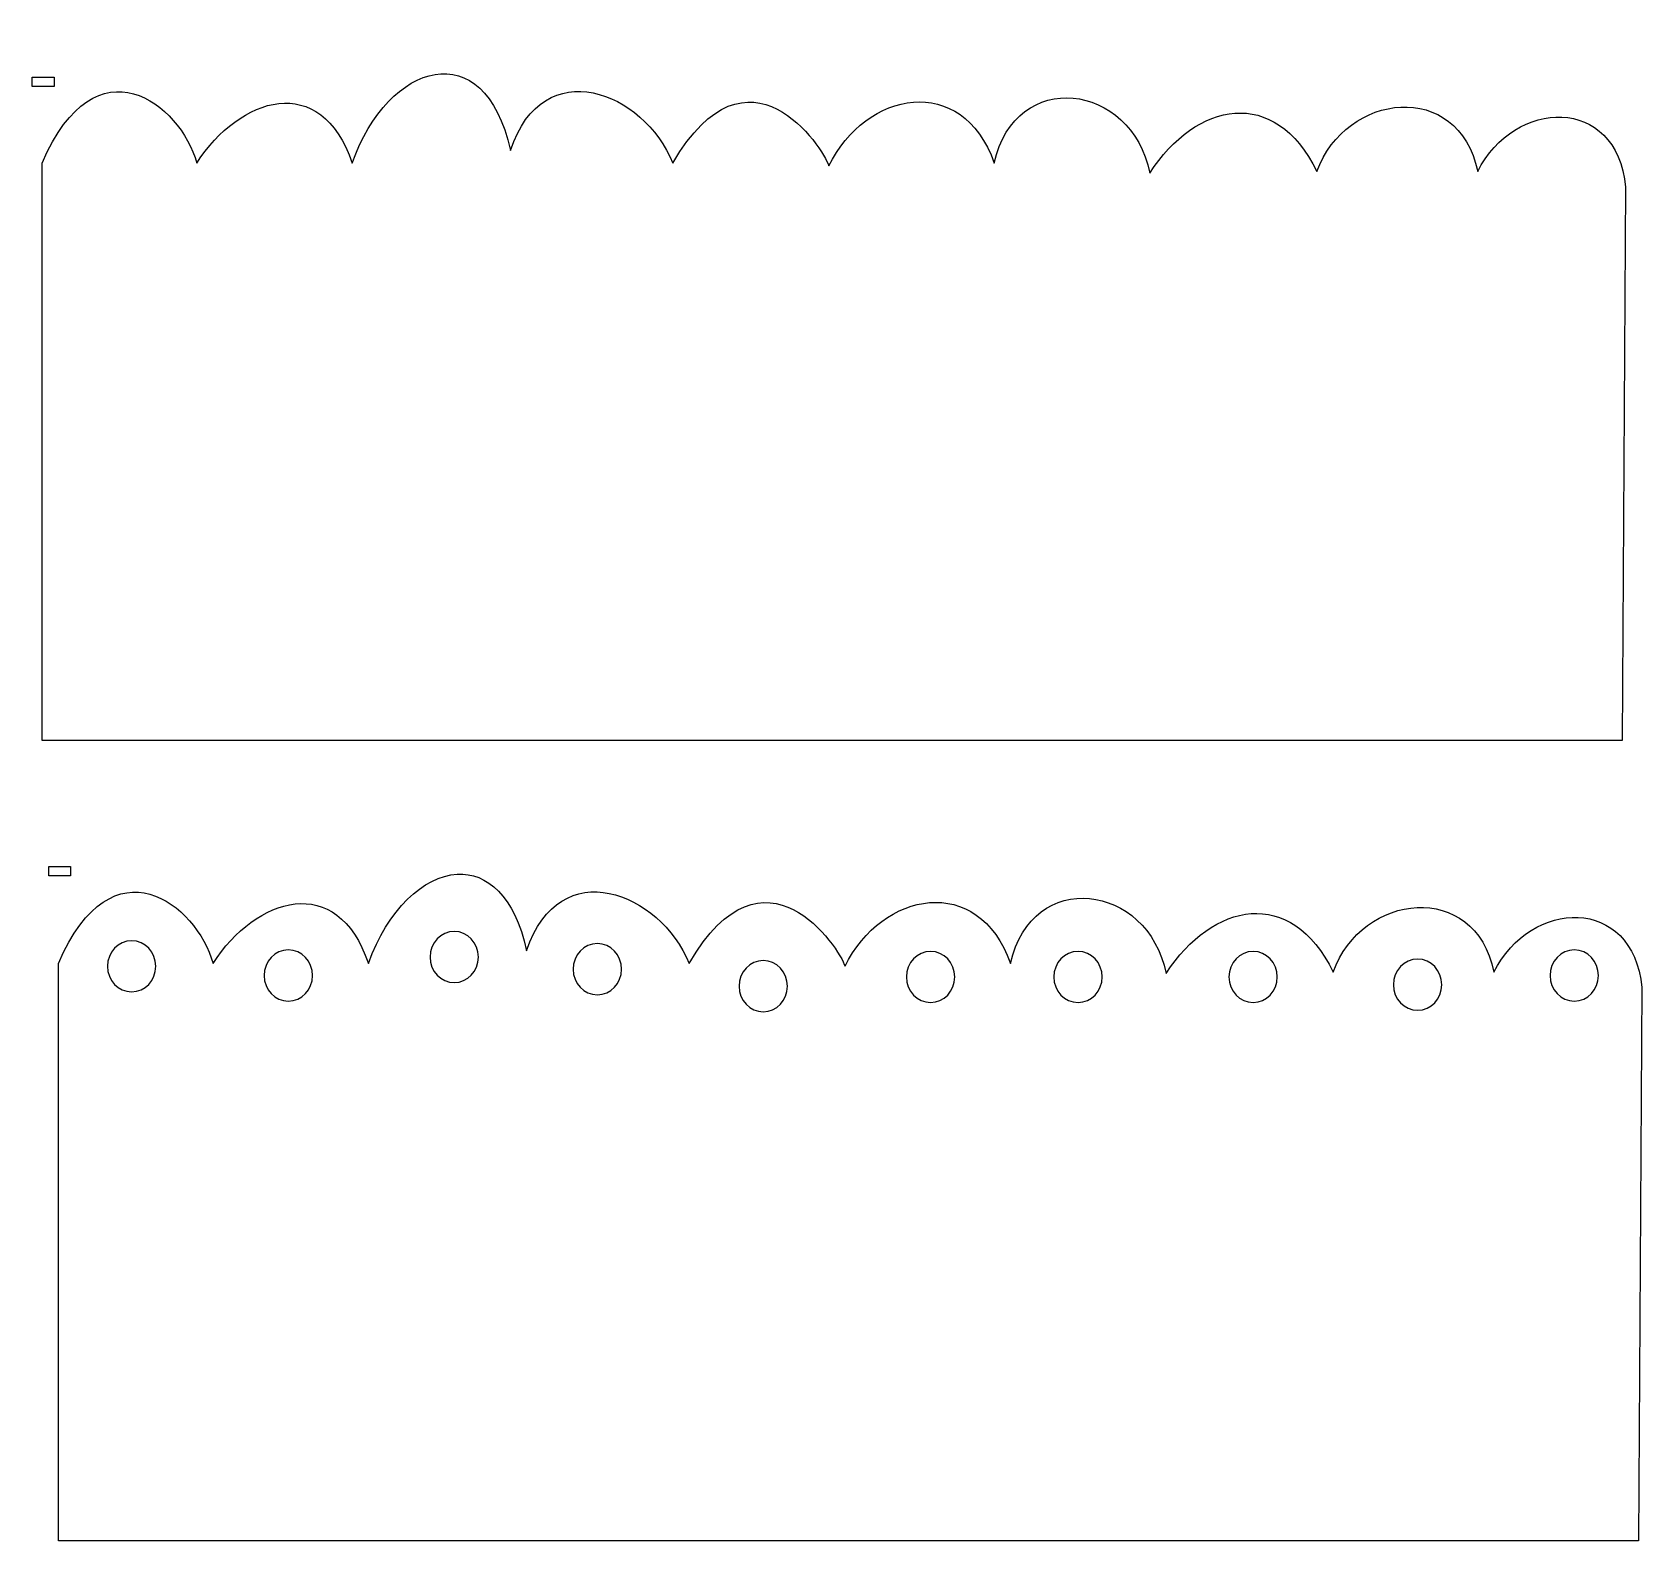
# Model space of a CAD drawing. Header units: centimetres. Extents: x -4.65 to 4.59, y -4.21 to 4.45.
import ezdxf

# ---------------------------------------------------------------- set-up
doc = ezdxf.new("R2010")
doc.units = ezdxf.units.CM
doc.header["$MEASUREMENT"] = 0
doc.header["$XCLIPFRAME"] = 0
doc.layers.add('Layer 1', color=7, linetype='Continuous')
picture_1 = doc.add_image_def('image1.jpg', size_in_pixel=(654, 275))
picture_2 = doc.add_image_def('image2.jpg', size_in_pixel=(654, 275))

msp = doc.modelspace()

# ---------------------------------------------------------------- linework, layer by layer
at = {"layer": 'Layer 1', "lineweight": 25}
for points, knots in [([(-2.8124, 3.6984), (-2.9913, 4.2272), (-3.4588, 4.0801), (-3.7045, 3.6984), (-3.7045, 3.6984), (-3.7991, 4.0384), (-4.2809, 4.4185), (-4.5925, 3.6984), (-4.5925, 3.6984), (-4.5925, 3.6984), (-4.5925, 0.3837), (-4.5925, 0.3837), (-4.5925, 0.3837), (-4.5925, 0.3837), (4.4794, 0.3837), (4.4794, 0.3837), (4.4794, 0.3837), (4.4794, 0.3837), (4.4992, 3.5595), (4.4992, 3.5595), (4.4992, 3.5595), (4.4473, 4.0941), (3.8594, 4.0692), (3.6502, 3.6489), (3.6502, 3.6489), (3.541, 4.1802), (2.8916, 4.1062), (2.7264, 3.6489), (2.7264, 3.6489), (2.4857, 4.1449), (2.0328, 4.0501), (1.7672, 3.6407), (1.7672, 3.6407), (1.662, 4.1628), (0.9969, 4.2469), (0.8744, 3.6984), (0.8744, 3.6984), (0.6905, 4.219), (0.1362, 4.1144), (-0.0753, 3.6819), (-0.0753, 3.6819), (-0.1079, 3.7857), (-0.5368, 4.4416), (-0.971, 3.6984), (-0.971, 3.6984), (-1.1382, 4.1081), (-1.7141, 4.3375), (-1.9037, 3.7712), (-1.9037, 3.7712), (-2.0534, 4.4495), (-2.6048, 4.2804), (-2.8124, 3.6984), (-2.8124, 3.6984), (-2.8124, 3.6984), (-2.8124, 3.6984), (-2.8124, 3.6984)], [0, 0, 0, 0, 0.066667, 0.066667, 0.066667, 0.066667, 0.133333, 0.133333, 0.133333, 0.133333, 0.2, 0.2, 0.2, 0.2, 0.266667, 0.266667, 0.266667, 0.266667, 0.333333, 0.333333, 0.333333, 0.333333, 0.4, 0.4, 0.4, 0.4, 0.466667, 0.466667, 0.466667, 0.466667, 0.533333, 0.533333, 0.533333, 0.533333, 0.6, 0.6, 0.6, 0.6, 0.666667, 0.666667, 0.666667, 0.666667, 0.733333, 0.733333, 0.733333, 0.733333, 0.8, 0.8, 0.8, 0.8, 0.866667, 0.866667, 0.866667, 0.866667, 1, 1, 1, 1]), ([(-2.2089, -0.3844), (-2.4015, -0.3953), (-2.6088, -0.5878), (-2.7191, -0.897), (-2.7191, -0.897), (-2.898, -0.3681), (-3.3655, -0.5153), (-3.6112, -0.897), (-3.6112, -0.897), (-3.7058, -0.557), (-4.1876, -0.1769), (-4.4992, -0.897), (-4.4992, -0.897), (-4.4992, -0.897), (-4.4992, -4.2117), (-4.4992, -4.2117), (-4.4992, -4.2117), (-4.4992, -4.2117), (4.5727, -4.2117), (4.5727, -4.2117), (4.5727, -4.2117), (4.5727, -4.2117), (4.5925, -1.0359), (4.5925, -1.0359), (4.5925, -1.0359), (4.5406, -0.5012), (3.9526, -0.5263), (3.7434, -0.9466), (3.7434, -0.9466), (3.6342, -0.4153), (2.9851, -0.4893), (2.8198, -0.9466), (2.8198, -0.9466), (2.5792, -0.4506), (2.1263, -0.5454), (1.8607, -0.9548), (1.8607, -0.9548), (1.7555, -0.4327), (1.0902, -0.3484), (0.9677, -0.897), (0.9677, -0.897), (0.7838, -0.3764), (0.2292, -0.4811), (0.0177, -0.9135), (0.0177, -0.9135), (-0.0149, -0.8097), (-0.4435, -0.1537), (-0.8777, -0.897), (-0.8777, -0.897), (-1.0449, -0.4873), (-1.6208, -0.2579), (-1.8104, -0.8242), (-1.8104, -0.8242), (-1.8806, -0.5062), (-2.039, -0.3746), (-2.2089, -0.3843), (-2.2089, -0.3843), (-2.2089, -0.3843), (-2.2089, -0.3844), (-2.2089, -0.3844)], [0, 0, 0, 0, 0.0625, 0.0625, 0.0625, 0.0625, 0.125, 0.125, 0.125, 0.125, 0.1875, 0.1875, 0.1875, 0.1875, 0.25, 0.25, 0.25, 0.25, 0.3125, 0.3125, 0.3125, 0.3125, 0.375, 0.375, 0.375, 0.375, 0.4375, 0.4375, 0.4375, 0.4375, 0.5, 0.5, 0.5, 0.5, 0.5625, 0.5625, 0.5625, 0.5625, 0.625, 0.625, 0.625, 0.625, 0.6875, 0.6875, 0.6875, 0.6875, 0.75, 0.75, 0.75, 0.75, 0.8125, 0.8125, 0.8125, 0.8125, 0.875, 0.875, 0.875, 0.875, 1, 1, 1, 1]), ([(-2.2263, -0.7134), (-2.1498, -0.7134), (-2.0874, -0.7795), (-2.0874, -0.8606), (-2.0874, -0.8606), (-2.0874, -0.9417), (-2.1498, -1.0069), (-2.2263, -1.0069), (-2.2263, -1.0069), (-2.3028, -1.0069), (-2.3652, -0.9417), (-2.3652, -0.8606), (-2.3652, -0.8606), (-2.3652, -0.7795), (-2.3028, -0.7134), (-2.2263, -0.7134)], [0, 0, 0, 0, 0.2, 0.2, 0.2, 0.2, 0.4, 0.4, 0.4, 0.4, 0.6, 0.6, 0.6, 0.6, 1, 1, 1, 1]), ([(-4.0784, -0.7663), (-4.0018, -0.7663), (-3.9395, -0.8324), (-3.9395, -0.9135), (-3.9395, -0.9135), (-3.9395, -0.9946), (-4.0018, -1.0599), (-4.0784, -1.0599), (-4.0784, -1.0599), (-4.1549, -1.0599), (-4.2173, -0.9946), (-4.2173, -0.9135), (-4.2173, -0.9135), (-4.2173, -0.8324), (-4.1549, -0.7663), (-4.0784, -0.7663)], [0, 0, 0, 0, 0.2, 0.2, 0.2, 0.2, 0.4, 0.4, 0.4, 0.4, 0.6, 0.6, 0.6, 0.6, 1, 1, 1, 1]), ([(-3.1788, -0.8193), (-3.1023, -0.8193), (-3.0399, -0.8853), (-3.0399, -0.9664), (-3.0399, -0.9664), (-3.0399, -1.0475), (-3.1023, -1.1128), (-3.1788, -1.1128), (-3.1788, -1.1128), (-3.2553, -1.1128), (-3.3177, -1.0475), (-3.3177, -0.9664), (-3.3177, -0.9664), (-3.3177, -0.8853), (-3.2553, -0.8193), (-3.1788, -0.8193)], [0, 0, 0, 0, 0.2, 0.2, 0.2, 0.2, 0.4, 0.4, 0.4, 0.4, 0.6, 0.6, 0.6, 0.6, 1, 1, 1, 1]), ([(-1.4044, -0.7829), (-1.3279, -0.7829), (-1.2655, -0.849), (-1.2655, -0.9301), (-1.2655, -0.9301), (-1.2655, -1.0111), (-1.3279, -1.0764), (-1.4044, -1.0764), (-1.4044, -1.0764), (-1.481, -1.0764), (-1.5433, -1.0111), (-1.5433, -0.9301), (-1.5433, -0.9301), (-1.5433, -0.849), (-1.481, -0.7829), (-1.4044, -0.7829)], [0, 0, 0, 0, 0.2, 0.2, 0.2, 0.2, 0.4, 0.4, 0.4, 0.4, 0.6, 0.6, 0.6, 0.6, 1, 1, 1, 1]), ([(0.5088, -0.8275), (0.5854, -0.8275), (0.6478, -0.8936), (0.6478, -0.9747), (0.6478, -0.9747), (0.6478, -1.0558), (0.5854, -1.1211), (0.5088, -1.1211), (0.5088, -1.1211), (0.4323, -1.1211), (0.3699, -1.0558), (0.3699, -0.9747), (0.3699, -0.9747), (0.3699, -0.8936), (0.4323, -0.8275), (0.5088, -0.8275)], [0, 0, 0, 0, 0.2, 0.2, 0.2, 0.2, 0.4, 0.4, 0.4, 0.4, 0.6, 0.6, 0.6, 0.6, 1, 1, 1, 1]), ([(1.3555, -0.8275), (1.4321, -0.8275), (1.4944, -0.8936), (1.4944, -0.9747), (1.4944, -0.9747), (1.4944, -1.0558), (1.4321, -1.1211), (1.3555, -1.1211), (1.3555, -1.1211), (1.279, -1.1211), (1.2166, -1.0558), (1.2166, -0.9747), (1.2166, -0.9747), (1.2166, -0.8936), (1.279, -0.8275), (1.3555, -0.8275)], [0, 0, 0, 0, 0.2, 0.2, 0.2, 0.2, 0.4, 0.4, 0.4, 0.4, 0.6, 0.6, 0.6, 0.6, 1, 1, 1, 1]), ([(2.3609, -0.8275), (2.4375, -0.8275), (2.4998, -0.8936), (2.4998, -0.9747), (2.4998, -0.9747), (2.4998, -1.0558), (2.4375, -1.1211), (2.3609, -1.1211), (2.3609, -1.1211), (2.2844, -1.1211), (2.222, -1.0558), (2.222, -0.9747), (2.222, -0.9747), (2.222, -0.8936), (2.2844, -0.8275), (2.3609, -0.8275)], [0, 0, 0, 0, 0.2, 0.2, 0.2, 0.2, 0.4, 0.4, 0.4, 0.4, 0.6, 0.6, 0.6, 0.6, 1, 1, 1, 1]), ([(4.2047, -0.8193), (4.2813, -0.8193), (4.3437, -0.8853), (4.3437, -0.9664), (4.3437, -0.9664), (4.3437, -1.0475), (4.2813, -1.1128), (4.2047, -1.1128), (4.2047, -1.1128), (4.1282, -1.1128), (4.0658, -1.0475), (4.0658, -0.9664), (4.0658, -0.9664), (4.0658, -0.8853), (4.1282, -0.8193), (4.2047, -0.8193)], [0, 0, 0, 0, 0.2, 0.2, 0.2, 0.2, 0.4, 0.4, 0.4, 0.4, 0.6, 0.6, 0.6, 0.6, 1, 1, 1, 1]), ([(-0.4519, -0.8804), (-0.3754, -0.8804), (-0.313, -0.9465), (-0.313, -1.0276), (-0.313, -1.0276), (-0.313, -1.1087), (-0.3754, -1.174), (-0.4519, -1.174), (-0.4519, -1.174), (-0.5285, -1.174), (-0.5908, -1.1087), (-0.5908, -1.0276), (-0.5908, -1.0276), (-0.5908, -0.9465), (-0.5285, -0.8804), (-0.4519, -0.8804)], [0, 0, 0, 0, 0.2, 0.2, 0.2, 0.2, 0.4, 0.4, 0.4, 0.4, 0.6, 0.6, 0.6, 0.6, 1, 1, 1, 1]), ([(3.3052, -0.8722), (3.3817, -0.8722), (3.4441, -0.9383), (3.4441, -1.0193), (3.4441, -1.0193), (3.4441, -1.1004), (3.3817, -1.1657), (3.3052, -1.1657), (3.3052, -1.1657), (3.2286, -1.1657), (3.1662, -1.1004), (3.1662, -1.0193), (3.1662, -1.0193), (3.1662, -0.9383), (3.2286, -0.8722), (3.3052, -0.8722)], [0, 0, 0, 0, 0.2, 0.2, 0.2, 0.2, 0.4, 0.4, 0.4, 0.4, 0.6, 0.6, 0.6, 0.6, 1, 1, 1, 1])]:
    msp.add_open_spline(points, degree=3, knots=knots, dxfattribs=at)

# ---------------------------------------------------------------- pictures from other files: only their frames are drawn
at = {"layer": 'Layer 1', "color": 0}
image = msp.add_image(picture_1, insert=(-4.5925, 0.3837), size_in_units=(9.0833, 3.8194), dxfattribs=at)
image.set_boundary_path([(-4.593, 0.384), (4.499, 4.212)])
image.dxf.flags = 3
at = {"layer": 'Layer 1'}
image = msp.add_image(picture_2, insert=(-4.4992, -4.2117), size_in_units=(9.0833, 3.8194), dxfattribs=at)
image.set_boundary_path([(-4.499, -4.212), (4.593, -0.384)])
image.dxf.flags = 3

doc.saveas('drawing.dxf')
